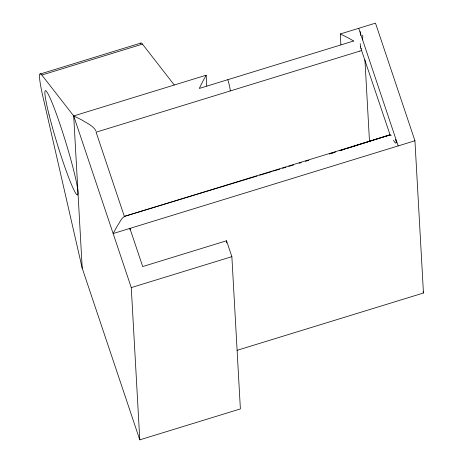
<?xml version="1.0" encoding="UTF-8"?>
<svg xmlns="http://www.w3.org/2000/svg" width="463" height="463" viewBox="0 0 463 463"><rect width="100%" height="100%" fill="white"/><g stroke="black" fill="none" stroke-linecap="round" stroke-linejoin="round"><path stroke-width="0.69" d="M360.231 43.649L360.411 47.029M174.296 85.013L142.454 44.107L41.855 75.035L73.698 115.941L206.151 75.214L203.865 79.428A26.42 4.196 -64.1 0 0 199.321 88.439L353.576 41.01M329.488 153.924L335.663 151.968M339.778 150.666L389.863 134.797L391.241 135.624M329.517 153.936L334.332 152.425M339.842 150.695L344.657 149.184M346.035 148.75L390.089 134.918L360.88 48.378M39.905 74.109L140.503 43.175M340.89 44.795L340.282 33.978L375.493 23.15L414.941 140.764L423.454 293.021L237.114 350.312M361.597 50.565L96.101 132.198L124.431 216.661M414.941 140.764L113.146 233.555L115.432 229.347A27.722 4.404 -64.1 0 1 117.752 225.232C119.894 222.512 121.41 217.558 124.726 216.499M41.855 75.035A72.147 5.712 72.9 0 0 44.379 102.919L82.211 268.193L139.785 439.85L240.384 408.922L231.87 256.664L226.54 240.772L142.708 266.549L129.912 228.404L129.993 229.845M139.785 439.85L131.272 287.598L231.87 256.664M390.089 134.918L124.084 216.487L257.046 176.05M259.679 175.251L272.232 171.432M273.517 171.044L279.826 169.122M282.511 168.306L286.041 167.23M288.738 166.414L293.635 164.921M299.115 163.26L301.228 162.611M305.337 161.367L308.827 160.302M340.282 33.978L344.704 36.126A26.42 7.153 28.5 0 1 353.582 41.004M82.211 268.193L73.698 115.941L78.12 118.088A27.722 7.506 28.5 0 1 82.593 120.403C87.304 123.447 93.393 125.901 96.044 131.093M395.396 139.479L395.952 140.295M358.727 28.307L398.174 145.92M422.997 291.649L423.454 293.021M73.698 115.941L131.272 287.598M360.399 34.291L360.492 35.425M364.931 59.802L369.48 141.221M230.233 90.956L230.175 89.851A14.075 1.117 72.9 0 0 227.825 79.671M226.54 240.772L226.662 242.936M206.151 75.214L206.758 86.037M140.272 43.811A72.147 5.712 72.9 0 1 142.454 44.107M394.904 142.245A15.111 1.69 44.7 0 1 396.01 143.264M393.388 140.399A14.428 5.411 64.4 0 1 394.661 142.095M395.738 140.573A10.58 7.136 87 0 1 396.727 142.691M360.173 31.571A10.58 7.726 -88.6 0 1 360.729 34.216M362.697 35.136A14.428 8.074 88.4 0 1 362.541 39.911M360.579 46.804A9.723 3.872 -70.5 0 0 360.966 48.216A9.544 4.092 -65.6 0 0 361.441 48.91M49.072 114.807A54.547 4.317 72.9 0 0 77.147 194.906A54.547 4.317 72.9 0 0 58.066 118.678A54.547 4.317 72.9 0 0 49.072 114.807M359.809 51.052A15.024 3.143 -89.6 0 0 359.849 51.092"/></g></svg>
